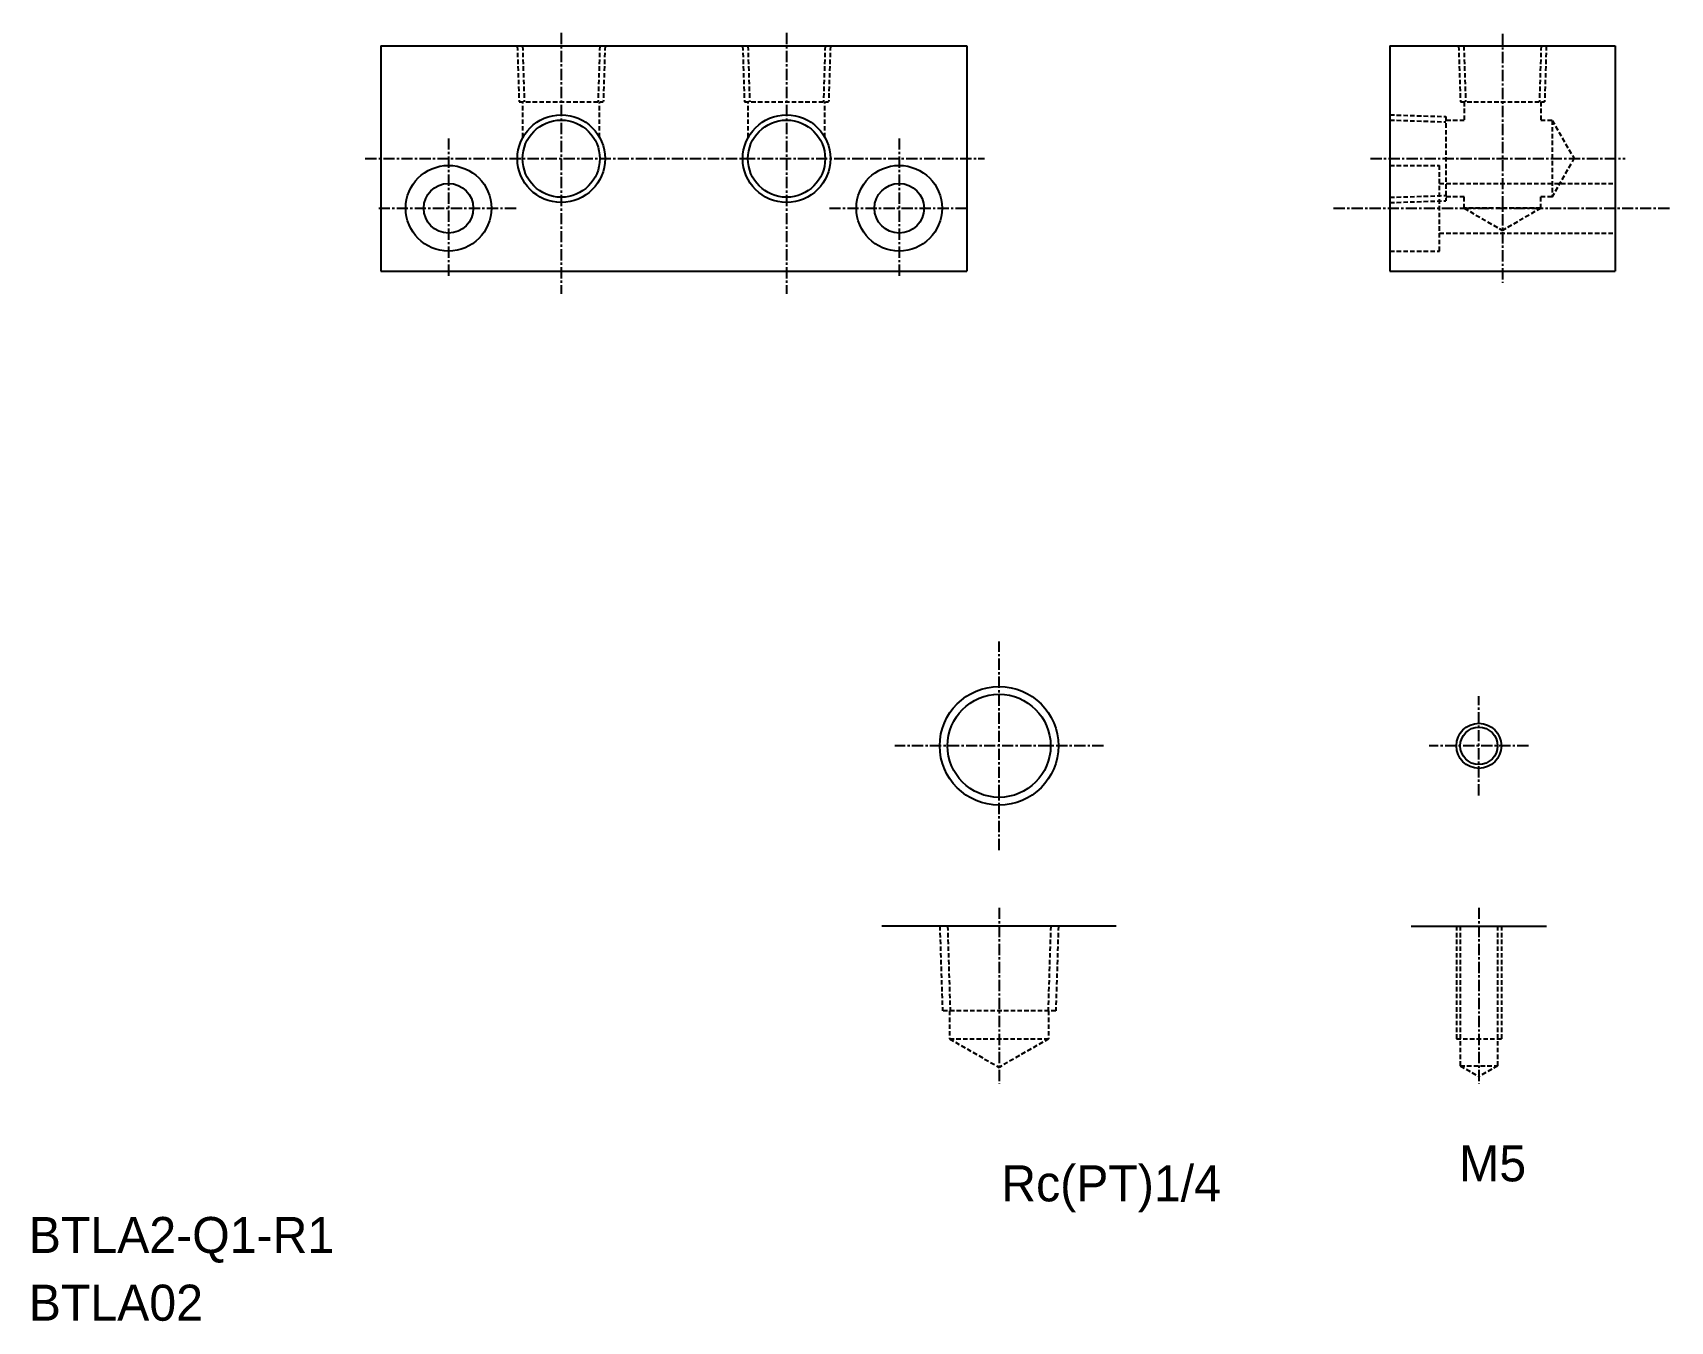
# Model space of a CAD drawing. Extents: x 4538 to 4719, y 19359 to 19502.
import ezdxf
from ezdxf.enums import TextEntityAlignment as Align

# ---------------------------------------------------------------- set-up
doc = ezdxf.new("R2010")
doc.units = 0
doc.linetypes.add('CENTER', pattern=[2, 1.25, -0.25, 0.25, -0.25])
doc.linetypes.add('DASHED', pattern=[0.75, 0.5, -0.25])
doc.layers.get('0').update_dxf_attribs({"linetype": 'CONTINUOUS'})
doc.layers.add('CENTER', color=1, linetype='CENTER')

msp = doc.modelspace()

# ---------------------------------------------------------------- linework, layer by layer
at = {"color": 7, "linetype": 'CONTINUOUS'}
for p, q in [((4576.17, 19500.12), (4641.17, 19500.12)), ((4576.17, 19500.12), (4576.17, 19475.12)), ((4641.17, 19500.12), (4641.17, 19475.12)), ((4688.1, 19500.12), (4713.1, 19500.12)), ((4688.1, 19500.12), (4688.1, 19475.12)), ((4713.1, 19500.12), (4713.1, 19475.12)), ((4576.17, 19475.12), (4641.17, 19475.12)), ((4688.1, 19475.12), (4713.1, 19475.12)), ((4657.75, 19402.48), (4631.75, 19402.48)), ((4690.48, 19402.48), (4705.48, 19402.48))]:
    msp.add_line(p, q, dxfattribs=at)
at = {"color": 3, "linetype": 'DASHED'}
for p, q in [((4591.3, 19500.12), (4591.5, 19493.92)), ((4591.88, 19500.12), (4592.08, 19493.92)), ((4600.45, 19500.12), (4600.26, 19493.92)), ((4601.03, 19500.12), (4600.84, 19493.92)), ((4616.3, 19500.12), (4616.5, 19493.92)), ((4616.88, 19500.12), (4617.08, 19493.92)), ((4625.45, 19500.12), (4625.26, 19493.92)), ((4626.03, 19500.12), (4625.84, 19493.92)), ((4695.73, 19500.12), (4695.93, 19493.92)), ((4696.31, 19500.12), (4696.51, 19493.92)), ((4704.88, 19500.12), (4704.69, 19493.92)), ((4705.46, 19500.12), (4705.27, 19493.92)), ((4591.5, 19493.92), (4600.84, 19493.92)), ((4591.92, 19489.98), (4591.92, 19493.92)), ((4600.42, 19489.98), (4600.42, 19493.92)), ((4616.5, 19493.92), (4625.84, 19493.92)), ((4616.92, 19489.98), (4616.92, 19493.92)), ((4625.42, 19489.98), (4625.42, 19493.92)), ((4695.93, 19493.92), (4705.27, 19493.92)), ((4696.35, 19493.92), (4696.35, 19491.87)), ((4704.85, 19493.92), (4704.85, 19491.87)), ((4688.1, 19492.48), (4694.3, 19492.29)), ((4688.1, 19491.9), (4694.3, 19491.7)), ((4694.3, 19492.29), (4694.3, 19482.95)), ((4696.35, 19491.87), (4694.3, 19491.87)), ((4706.1, 19491.87), (4704.85, 19491.87)), ((4706.1, 19491.87), (4706.1, 19483.37)), ((4706.1, 19491.87), (4708.55, 19487.62)), ((4706.1, 19483.37), (4708.55, 19487.62)), ((4688.1, 19486.87), (4693.6, 19486.87)), ((4693.6, 19477.37), (4693.6, 19486.87)), ((4693.6, 19484.87), (4713.1, 19484.87)), ((4688.1, 19483.33), (4694.3, 19483.53)), ((4688.1, 19483.33), (4694.3, 19483.53)), ((4688.1, 19482.75), (4694.3, 19482.95)), ((4688.1, 19482.75), (4694.3, 19482.95)), ((4696.35, 19483.37), (4694.3, 19483.37)), ((4696.35, 19482.12), (4696.35, 19483.37)), ((4704.85, 19482.12), (4696.35, 19482.12)), ((4696.35, 19482.12), (4700.6, 19479.66)), ((4704.85, 19482.12), (4700.6, 19479.66)), ((4704.85, 19482.12), (4704.85, 19483.37)), ((4706.1, 19483.37), (4704.85, 19483.37)), ((4693.6, 19479.37), (4713.1, 19479.37)), ((4688.1, 19477.37), (4693.6, 19477.37)), ((4638.17, 19402.48), (4638.47, 19393.08)), ((4639.03, 19402.48), (4639.32, 19393.08)), ((4650.48, 19402.48), (4650.18, 19393.08)), ((4651.33, 19402.48), (4651.04, 19393.08)), ((4695.48, 19402.48), (4695.48, 19389.98)), ((4695.91, 19402.48), (4695.91, 19386.98)), ((4700.05, 19402.48), (4700.05, 19386.98)), ((4700.48, 19402.48), (4700.48, 19389.98)), ((4651.04, 19393.08), (4638.47, 19393.08)), ((4639.25, 19393.08), (4639.25, 19389.98)), ((4650.25, 19393.08), (4650.25, 19389.98)), ((4639.25, 19389.98), (4644.75, 19386.81)), ((4639.25, 19389.98), (4650.25, 19389.98)), ((4650.25, 19389.98), (4644.75, 19386.81)), ((4695.48, 19389.98), (4700.48, 19389.98)), ((4695.91, 19386.98), (4697.98, 19385.79)), ((4695.91, 19386.98), (4700.05, 19386.98)), ((4700.05, 19386.98), (4697.98, 19385.79))]:
    msp.add_line(p, q, dxfattribs=at)
for p, q in [((4688.1, 19493.87), (4688.1, 19493.87)), ((4688.1, 19487.62), (4688.1, 19487.62))]:
    msp.add_line(p, q)
at = {"color": 3, "linetype": 'CONTINUOUS'}
for centre, radius in [((4596.17, 19487.62), 4.86), ((4621.17, 19487.62), 4.86), ((4644.75, 19422.48), 6.58), ((4697.98, 19422.48), 2.5)]:
    msp.add_circle(centre, radius, dxfattribs=at)
at = {"color": 7, "linetype": 'CONTINUOUS'}
for centre, radius in [((4596.17, 19487.62), 4.28), ((4621.17, 19487.62), 4.28), ((4583.67, 19482.12), 4.75), ((4633.67, 19482.12), 4.75), ((4583.67, 19482.12), 2.75), ((4633.67, 19482.12), 2.75), ((4644.75, 19422.48), 5.72), ((4697.98, 19422.48), 2.07)]:
    msp.add_circle(centre, radius, dxfattribs=at)
at = {"layer": 'CENTER', "color": 1, "linetype": 'CENTER'}
for p, q in [((4596.17, 19501.59), (4596.17, 19472.62)), ((4621.17, 19501.59), (4621.17, 19472.62)), ((4700.6, 19501.47), (4700.6, 19473.84)), ((4583.67, 19489.87), (4583.67, 19474.37)), ((4633.67, 19489.87), (4633.67, 19474.37)), ((4574.44, 19487.62), (4643.14, 19487.62)), ((4685.95, 19487.62), (4714.22, 19487.62)), ((4575.92, 19482.12), (4591.42, 19482.12)), ((4625.92, 19482.12), (4641.42, 19482.12)), ((4681.86, 19482.12), (4719.21, 19482.12)), ((4644.75, 19410.91), (4644.75, 19434.06)), ((4697.98, 19416.98), (4697.98, 19427.98)), ((4656.33, 19422.48), (4633.17, 19422.48)), ((4703.48, 19422.48), (4692.48, 19422.48)), ((4644.75, 19404.52), (4644.75, 19384.98)), ((4697.98, 19404.52), (4697.98, 19384.98))]:
    msp.add_line(p, q, dxfattribs=at)

# ---------------------------------------------------------------- texts
at = {"color": 7, "linetype": 'CONTINUOUS'}
for s, p in [('M5', (4703.22, 19376.16)), ('Rc(PT)1/4', (4669.36, 19373.94))]:
    msp.add_text(s, height=4, dxfattribs=at).set_placement(p, align=Align.MIDDLE_RIGHT)
for s, p in [('BTLA2-Q1-R1', (4537.1, 19366.21)), ('BTLA02', (4537.1, 19358.7))]:
    msp.add_text(s, height=4, dxfattribs=at).set_placement(p)

doc.saveas('drawing.dxf')
